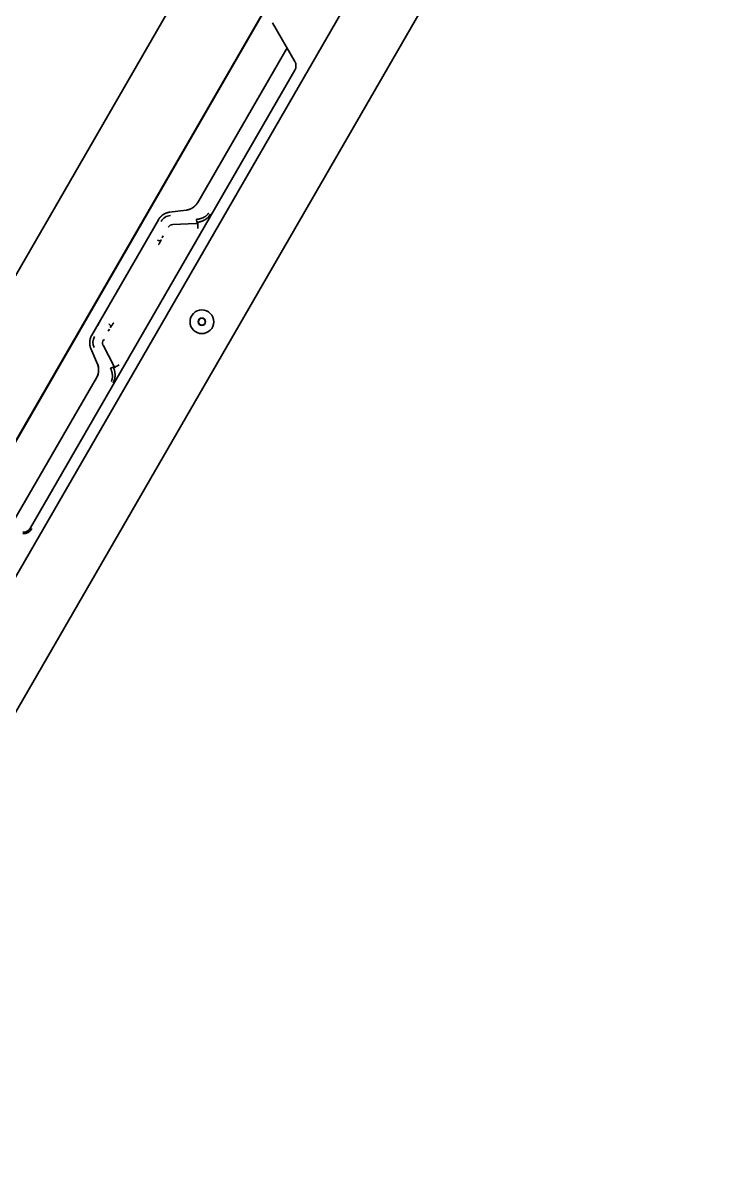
# Model space of a CAD drawing. Header units: inches. Extents: x 90 to 4162, y -443 to 3471.
# Drawn here: x 2072.8 to 2310.4, y -406.8 to -22.1 of the extents above; entities that cross this region are included whole.
import ezdxf

# ---------------------------------------------------------------- set-up
doc = ezdxf.new("R2010")
doc.units = ezdxf.units.IN
doc.layers.add('1', color=7, linetype='Continuous', true_color=0xffffff)
doc.layers.add('4', color=7, linetype='Continuous', true_color=0xffffff)

msp = doc.modelspace()

# ---------------------------------------------------------------- linework, layer by layer
at = {"layer": '1', "color": 7, "linetype": 'Continuous', "lineweight": 35}
for p, q in [((1982.35, -406.79), (2310.42, 161.43)), ((2253.58, 108.61), (1962.56, -395.44)), ((1990.8, -245.04), (2167.75, 61.45)), ((2191.06, 45.83), (2015.98, -257.43)), ((2190.7, 45.46), (2016.11, -256.93))]:
    msp.add_line(p, q, dxfattribs=at)
for radius in [4, 1.25, 1.15]:
    msp.add_circle((2133.1, -122.88), radius, dxfattribs=at)
at = {"layer": '4', "color": 7, "linetype": 'Continuous', "lineweight": 35}
for p, q in [((2164.4, -35.15), (2156.9, -22.15)), ((2161.78, -30.6), (2131.73, -82.65)), ((2075.37, -192.35), (2164.4, -38.15)), ((2127.85, -85.26), (2122.23, -85.96)), ((2122.31, -85.96), (2122.23, -85.96)), ((2127.92, -85.25), (2127.85, -85.26)), ((2131.4, -89.38), (2131.32, -88.38)), ((2118.45, -88.49), (2095.99, -127.38)), ((2123.28, -90.13), (2131.1, -89.75)), ((2103.41, -137.71), (2099.83, -130.75)), ((2095.7, -131.92), (2097.9, -137.14)), ((2095.7, -131.92), (2095.73, -131.99)), ((2097.9, -137.14), (2097.93, -137.2)), ((2103.24, -138.16), (2102.33, -138.58)), ((2097.58, -141.81), (2067.53, -193.85))]:
    msp.add_line(p, q, dxfattribs=at)
for centre, start, end in [((2123.45, -92.05), 95, 150), ((2101.57, -129.94), 150, 205)]:
    msp.add_arc(centre, 1.97, start, end, dxfattribs=at)
for centre, major_axis, ratio, start_param, end_param in [((2161.8, -36.65), (-3, 0), 0.999188, 2.618346, 3.66484), ((2122.83, -91.06), (-2.15, 3.38), 0.999226, 5.803537, 6.762834), ((2116.53, -91.9), (-0.5, -0.866), 0.034921, 0.698132, 1.570796), ((2132.08, -89.65), (1.22, 0.11), 0.028594, 3.76505, 4.517813), ((2132.02, -91.69), (-0.16, 1.99), 0.14345, 0.035272, 1.471755), ((2118.5, -94.78), (0.884, -0.468), 0.722086, 4.686058, 6.232717), ((2117.54, -96.31), (-0.75, -1.3), 0.058201, 2.377941, 2.443461), ((2120.11, -93.97), (-0.5, -0.866), 0.034921, 4.712389, 5.585054), ((2097.99, -124.01), (-0.5, -0.866), 0.034921, 1.570796, 2.443461), ((2101.57, -126.08), (-0.5, -0.866), 0.034921, 3.839724, 4.712389), ((2102.31, -122.69), (0.75, 1.3), 0.058201, 3.839725, 3.905244), ((2101.46, -124.28), (0.847, -0.531), 0.722086, 0.050469, 1.597127), ((2100.41, -129.89), (-4, 0.17), 0.999226, 5.803537, 6.762834), ((2101.66, -129.94), (-1.75, 0.97), 0.027445, 5.639402, 6.246413), ((2103.81, -138.61), (0.52, -1.11), 0.028594, 1.765373, 2.518135), ((2105.55, -137.54), (-1.81, -0.85), 0.14345, 4.81143, 6.247914), ((2072.77, -190.85), (1.5, -2.6), 0.999188, 5.759938, 6.806432), ((2072.78, -190.86), (-1.75, 3.03), 0.999188, 2.618346, 3.66484)]:
    msp.add_ellipse(centre, major_axis=major_axis, ratio=ratio, start_param=start_param, end_param=end_param, dxfattribs=at)
for points, knots in [([(2131.73, -82.65), (2131.73, -82.66), (2131.72, -82.67), (2131.71, -82.69), (2131.7, -82.71), (2131.68, -82.73), (2131.67, -82.75), (2131.66, -82.77), (2131.64, -82.8), (2131.63, -82.82), (2131.62, -82.84), (2131.6, -82.86), (2131.59, -82.88), (2131.58, -82.9), (2131.56, -82.92), (2131.55, -82.94), (2131.54, -82.96), (2131.52, -82.98), (2131.51, -83), (2131.5, -83.02), (2131.48, -83.04), (2131.47, -83.06), (2131.45, -83.08), (2131.44, -83.1), (2131.42, -83.12), (2131.41, -83.14), (2131.39, -83.16), (2131.38, -83.18), (2131.36, -83.2), (2131.35, -83.22), (2131.33, -83.24), (2131.32, -83.26), (2131.3, -83.28), (2131.29, -83.3), (2131.27, -83.32), (2131.26, -83.34), (2131.24, -83.36), (2131.23, -83.38), (2131.21, -83.4), (2131.19, -83.42), (2131.18, -83.44), (2131.16, -83.46), (2131.15, -83.47), (2131.13, -83.49), (2131.11, -83.51), (2131.1, -83.53), (2131.08, -83.55), (2131.06, -83.57), (2131.05, -83.59), (2131.03, -83.6), (2131.01, -83.62), (2130.99, -83.64), (2130.98, -83.66), (2130.96, -83.68), (2130.94, -83.7), (2130.92, -83.71), (2130.91, -83.73), (2130.89, -83.75), (2130.87, -83.77), (2130.85, -83.79), (2130.84, -83.8), (2130.82, -83.82), (2130.8, -83.84), (2130.78, -83.86), (2130.76, -83.87), (2130.74, -83.89), (2130.73, -83.91), (2130.71, -83.92), (2130.69, -83.94), (2130.67, -83.96), (2130.65, -83.98), (2130.63, -83.99), (2130.61, -84.01), (2130.59, -84.03), (2130.58, -84.04), (2130.56, -84.06), (2130.54, -84.08), (2130.52, -84.09), (2130.5, -84.11), (2130.48, -84.12), (2130.46, -84.14), (2130.44, -84.16), (2130.42, -84.17), (2130.4, -84.19), (2130.38, -84.2), (2130.36, -84.22), (2130.34, -84.23), (2130.32, -84.25), (2130.3, -84.26), (2130.28, -84.28), (2130.26, -84.3), (2130.24, -84.31), (2130.22, -84.32), (2130.19, -84.34), (2130.17, -84.35), (2130.15, -84.37), (2130.13, -84.38), (2130.1, -84.4), (2130.06, -84.43), (2130.02, -84.46), (2129.97, -84.49), (2129.92, -84.52), (2129.88, -84.55), (2129.83, -84.58), (2129.78, -84.61), (2129.73, -84.64), (2129.68, -84.66), (2129.63, -84.69), (2129.58, -84.72), (2129.53, -84.75), (2129.47, -84.77), (2129.42, -84.8), (2129.37, -84.82), (2129.32, -84.85), (2129.26, -84.87), (2129.21, -84.89), (2129.15, -84.92), (2129.1, -84.94), (2129.04, -84.96), (2128.99, -84.98), (2128.93, -85), (2128.87, -85.02), (2128.82, -85.04), (2128.76, -85.06), (2128.7, -85.08), (2128.64, -85.1), (2128.59, -85.11), (2128.53, -85.13), (2128.47, -85.15), (2128.41, -85.16), (2128.35, -85.18), (2128.29, -85.19), (2128.23, -85.2), (2128.17, -85.21), (2128.11, -85.22), (2128.04, -85.24), (2127.98, -85.25), (2127.94, -85.25), (2127.92, -85.25)], [0, 0, 0, 0, 0.003864, 0.007731, 0.011602, 0.015475, 0.019353, 0.023234, 0.02712, 0.03101, 0.034906, 0.038806, 0.042712, 0.046623, 0.050541, 0.054465, 0.058395, 0.062333, 0.066277, 0.070229, 0.074188, 0.078155, 0.082131, 0.086115, 0.090107, 0.094109, 0.09812, 0.10214, 0.106171, 0.110211, 0.114261, 0.118322, 0.122394, 0.126477, 0.130571, 0.134676, 0.138794, 0.142923, 0.147065, 0.151219, 0.155385, 0.159565, 0.163758, 0.167964, 0.172184, 0.176417, 0.180665, 0.184927, 0.189204, 0.193495, 0.197801, 0.202122, 0.206459, 0.210811, 0.215179, 0.219562, 0.223962, 0.228379, 0.232811, 0.237261, 0.241727, 0.246211, 0.250712, 0.25523, 0.259766, 0.26432, 0.268892, 0.273482, 0.27809, 0.282717, 0.287363, 0.292027, 0.296711, 0.301413, 0.306135, 0.310877, 0.315638, 0.320419, 0.32522, 0.330041, 0.334883, 0.339745, 0.344627, 0.34953, 0.354454, 0.359399, 0.364366, 0.369353, 0.374362, 0.379392, 0.384444, 0.389518, 0.394614, 0.399732, 0.404872, 0.410034, 0.415219, 0.420426, 0.431876, 0.443469, 0.455209, 0.467096, 0.479131, 0.491315, 0.503649, 0.516135, 0.528772, 0.541563, 0.554508, 0.567608, 0.580863, 0.594275, 0.607845, 0.621572, 0.635458, 0.649503, 0.663709, 0.678075, 0.692603, 0.707293, 0.722145, 0.737161, 0.75234, 0.767683, 0.783192, 0.798865, 0.814704, 0.83071, 0.846882, 0.863221, 0.879728, 0.896403, 0.913246, 0.930258, 0.947439, 0.964789, 0.982309, 1, 1, 1, 1]), ([(2122.31, -85.96), (2122.3, -85.96), (2122.27, -85.96), (2122.24, -85.96), (2122.2, -85.97), (2122.17, -85.97), (2122.13, -85.98), (2122.1, -85.98), (2122.06, -85.99), (2122.03, -85.99), (2121.99, -86), (2121.96, -86.01), (2121.92, -86.01), (2121.89, -86.02), (2121.86, -86.03), (2121.82, -86.03), (2121.79, -86.04), (2121.75, -86.05), (2121.72, -86.06), (2121.69, -86.06), (2121.65, -86.07), (2121.62, -86.08), (2121.59, -86.09), (2121.55, -86.1), (2121.52, -86.11), (2121.48, -86.12), (2121.45, -86.13), (2121.42, -86.14), (2121.39, -86.15), (2121.35, -86.16), (2121.32, -86.17), (2121.29, -86.18), (2121.25, -86.19), (2121.22, -86.2), (2121.19, -86.21), (2121.16, -86.22), (2121.13, -86.23), (2121.09, -86.25), (2121.06, -86.26), (2121.03, -86.27), (2121, -86.28), (2120.97, -86.3), (2120.93, -86.31), (2120.9, -86.32), (2120.87, -86.33), (2120.84, -86.35), (2120.81, -86.36), (2120.78, -86.38), (2120.75, -86.39), (2120.72, -86.4), (2120.69, -86.42), (2120.66, -86.43), (2120.63, -86.45), (2120.6, -86.46), (2120.57, -86.48), (2120.54, -86.49), (2120.51, -86.51), (2120.48, -86.52), (2120.45, -86.54), (2120.42, -86.56), (2120.39, -86.57), (2120.36, -86.59), (2120.33, -86.61), (2120.3, -86.62), (2120.27, -86.64), (2120.25, -86.66), (2120.22, -86.67), (2120.19, -86.69), (2120.16, -86.71), (2120.13, -86.73), (2120.11, -86.74), (2120.08, -86.76), (2120.05, -86.78), (2120.02, -86.8), (2120, -86.82), (2119.97, -86.84), (2119.94, -86.86), (2119.92, -86.87), (2119.89, -86.89), (2119.86, -86.91), (2119.84, -86.93), (2119.81, -86.95), (2119.78, -86.97), (2119.76, -86.99), (2119.73, -87.01), (2119.71, -87.03), (2119.68, -87.05), (2119.66, -87.07), (2119.63, -87.09), (2119.61, -87.11), (2119.58, -87.13), (2119.56, -87.15), (2119.53, -87.18), (2119.51, -87.2), (2119.48, -87.22), (2119.46, -87.24), (2119.44, -87.26), (2119.41, -87.28), (2119.39, -87.3), (2119.37, -87.33), (2119.34, -87.35), (2119.32, -87.37), (2119.3, -87.39), (2119.28, -87.42), (2119.25, -87.44), (2119.23, -87.46), (2119.21, -87.48), (2119.19, -87.51), (2119.17, -87.53), (2119.14, -87.55), (2119.12, -87.58), (2119.1, -87.6), (2119.08, -87.62), (2119.06, -87.64), (2119.04, -87.67), (2119.02, -87.69), (2119, -87.72), (2118.98, -87.74), (2118.96, -87.76), (2118.94, -87.79), (2118.92, -87.81), (2118.9, -87.84), (2118.88, -87.86), (2118.86, -87.88), (2118.84, -87.91), (2118.82, -87.93), (2118.8, -87.96), (2118.78, -87.98), (2118.77, -88.01), (2118.75, -88.03), (2118.73, -88.06), (2118.71, -88.08), (2118.69, -88.11), (2118.68, -88.13), (2118.66, -88.16), (2118.64, -88.18), (2118.62, -88.21), (2118.61, -88.23), (2118.59, -88.26), (2118.58, -88.28), (2118.56, -88.31), (2118.54, -88.33), (2118.53, -88.36), (2118.51, -88.39), (2118.5, -88.41), (2118.48, -88.44), (2118.46, -88.46), (2118.45, -88.48), (2118.45, -88.49)], [0, 0, 0, 0, 0.008172, 0.016323, 0.024452, 0.03256, 0.040646, 0.04871, 0.056753, 0.064775, 0.072776, 0.080755, 0.088713, 0.09665, 0.104566, 0.112461, 0.120335, 0.128188, 0.13602, 0.143831, 0.151622, 0.159392, 0.167141, 0.17487, 0.182579, 0.190267, 0.197934, 0.205582, 0.213209, 0.220816, 0.228403, 0.23597, 0.243517, 0.251044, 0.258551, 0.266038, 0.273506, 0.280954, 0.288383, 0.295792, 0.303181, 0.310552, 0.317903, 0.325235, 0.332547, 0.339841, 0.347116, 0.354371, 0.361608, 0.368826, 0.376026, 0.383207, 0.390369, 0.397513, 0.404638, 0.411746, 0.418835, 0.425905, 0.432958, 0.439993, 0.44701, 0.454009, 0.46099, 0.467954, 0.4749, 0.481829, 0.48874, 0.495634, 0.502511, 0.509371, 0.516213, 0.523039, 0.529848, 0.53664, 0.543415, 0.550174, 0.556916, 0.563642, 0.570352, 0.577045, 0.583722, 0.590383, 0.597028, 0.603658, 0.610272, 0.61687, 0.623452, 0.630019, 0.636571, 0.643107, 0.649629, 0.656135, 0.662627, 0.669103, 0.675565, 0.682012, 0.688445, 0.694863, 0.701267, 0.707657, 0.714033, 0.720395, 0.726743, 0.733077, 0.739398, 0.745705, 0.751999, 0.758279, 0.764546, 0.770801, 0.777042, 0.78327, 0.789486, 0.795689, 0.80188, 0.808058, 0.814224, 0.820378, 0.82652, 0.83265, 0.838769, 0.844875, 0.850971, 0.857055, 0.863127, 0.869189, 0.87524, 0.881279, 0.887308, 0.893327, 0.899335, 0.905332, 0.91132, 0.917297, 0.923265, 0.929222, 0.93517, 0.941109, 0.947038, 0.952958, 0.958869, 0.96477, 0.970663, 0.976547, 0.982423, 0.98829, 0.994149, 1, 1, 1, 1]), ([(2135.91, -86.67), (2135.91, -86.68), (2135.9, -86.69), (2135.89, -86.72), (2135.87, -86.75), (2135.86, -86.77), (2135.85, -86.8), (2135.83, -86.82), (2135.82, -86.85), (2135.8, -86.88), (2135.79, -86.9), (2135.77, -86.93), (2135.76, -86.95), (2135.74, -86.98), (2135.73, -87.01), (2135.71, -87.03), (2135.69, -87.06), (2135.67, -87.08), (2135.66, -87.11), (2135.64, -87.14), (2135.62, -87.16), (2135.6, -87.19), (2135.59, -87.21), (2135.57, -87.24), (2135.55, -87.26), (2135.53, -87.29), (2135.51, -87.32), (2135.49, -87.34), (2135.47, -87.37), (2135.45, -87.39), (2135.43, -87.42), (2135.41, -87.44), (2135.39, -87.47), (2135.36, -87.49), (2135.34, -87.52), (2135.32, -87.55), (2135.3, -87.57), (2135.27, -87.6), (2135.25, -87.62), (2135.23, -87.65), (2135.2, -87.67), (2135.18, -87.7), (2135.16, -87.72), (2135.13, -87.74), (2135.11, -87.77), (2135.08, -87.79), (2135.06, -87.82), (2135.03, -87.84), (2135, -87.87), (2134.98, -87.89), (2134.95, -87.92), (2134.92, -87.94), (2134.9, -87.96), (2134.87, -87.99), (2134.84, -88.01), (2134.81, -88.03), (2134.78, -88.06), (2134.76, -88.08), (2134.73, -88.1), (2134.7, -88.13), (2134.67, -88.15), (2134.64, -88.17), (2134.61, -88.2), (2134.58, -88.22), (2134.55, -88.24), (2134.52, -88.26), (2134.48, -88.29), (2134.45, -88.31), (2134.42, -88.33), (2134.39, -88.35), (2134.36, -88.37), (2134.32, -88.4), (2134.29, -88.42), (2134.26, -88.44), (2134.22, -88.46), (2134.19, -88.48), (2134.15, -88.5), (2134.12, -88.52), (2134.08, -88.55), (2134.04, -88.57), (2133.99, -88.59), (2133.95, -88.62), (2133.91, -88.64), (2133.87, -88.66), (2133.82, -88.69), (2133.77, -88.71), (2133.73, -88.73), (2133.68, -88.76), (2133.63, -88.78), (2133.58, -88.8), (2133.53, -88.82), (2133.48, -88.85), (2133.43, -88.87), (2133.37, -88.89), (2133.32, -88.91), (2133.26, -88.94), (2133.21, -88.96), (2133.15, -88.98), (2133.09, -89), (2133.03, -89.02), (2132.97, -89.04), (2132.91, -89.06), (2132.85, -89.08), (2132.79, -89.1), (2132.72, -89.12), (2132.66, -89.14), (2132.59, -89.16), (2132.52, -89.18), (2132.46, -89.2), (2132.39, -89.21), (2132.32, -89.23), (2132.25, -89.25), (2132.17, -89.26), (2132.1, -89.28), (2132.03, -89.29), (2131.95, -89.3), (2131.88, -89.32), (2131.8, -89.33), (2131.72, -89.34), (2131.64, -89.35), (2131.56, -89.36), (2131.48, -89.37), (2131.43, -89.37), (2131.4, -89.38)], [0, 0, 0, 0, 0.005255, 0.010533, 0.015836, 0.021162, 0.026513, 0.031888, 0.037287, 0.042711, 0.04816, 0.053634, 0.059133, 0.064657, 0.070206, 0.075781, 0.081381, 0.087008, 0.09266, 0.098337, 0.104041, 0.109772, 0.115528, 0.121311, 0.127121, 0.132957, 0.13882, 0.14471, 0.150627, 0.156571, 0.162543, 0.168542, 0.174568, 0.180622, 0.186703, 0.192812, 0.198949, 0.205114, 0.211307, 0.217529, 0.223778, 0.230056, 0.236362, 0.242697, 0.24906, 0.255452, 0.261873, 0.268323, 0.274802, 0.28131, 0.287846, 0.294413, 0.301008, 0.307633, 0.314287, 0.320971, 0.327684, 0.334427, 0.3412, 0.348002, 0.354834, 0.361697, 0.368589, 0.375512, 0.382464, 0.389447, 0.396461, 0.403504, 0.410578, 0.417683, 0.424818, 0.431984, 0.43918, 0.446407, 0.453665, 0.460954, 0.468274, 0.476439, 0.484753, 0.493217, 0.501832, 0.510596, 0.519511, 0.528576, 0.537792, 0.547158, 0.556674, 0.566341, 0.576159, 0.586128, 0.596247, 0.606518, 0.616939, 0.627511, 0.638235, 0.649109, 0.660135, 0.671312, 0.68264, 0.69412, 0.705751, 0.717533, 0.729467, 0.741553, 0.753789, 0.766178, 0.778718, 0.79141, 0.804253, 0.817248, 0.830395, 0.843693, 0.857144, 0.870746, 0.8845, 0.898405, 0.912463, 0.926673, 0.941034, 0.955548, 0.970213, 0.985031, 1, 1, 1, 1]), ([(2119.37, -95.28), (2119.36, -95.28), (2119.36, -95.29), (2119.35, -95.31), (2119.34, -95.32), (2119.33, -95.34), (2119.32, -95.36), (2119.31, -95.38), (2119.3, -95.39), (2119.29, -95.41), (2119.29, -95.43), (2119.28, -95.45), (2119.27, -95.46), (2119.26, -95.48), (2119.25, -95.5), (2119.24, -95.52), (2119.23, -95.54), (2119.22, -95.56), (2119.21, -95.58), (2119.2, -95.59), (2119.19, -95.61), (2119.18, -95.63), (2119.17, -95.65), (2119.16, -95.67), (2119.15, -95.69), (2119.15, -95.71), (2119.14, -95.73), (2119.13, -95.75), (2119.12, -95.77), (2119.11, -95.79), (2119.1, -95.81), (2119.09, -95.83), (2119.08, -95.85), (2119.06, -95.88), (2119.05, -95.9), (2119.04, -95.92), (2119.03, -95.94), (2119.02, -95.96), (2119.01, -95.98), (2119, -96), (2118.99, -96.03), (2118.98, -96.06), (2118.95, -96.1), (2118.93, -96.15), (2118.9, -96.2), (2118.88, -96.25), (2118.85, -96.31), (2118.82, -96.36), (2118.8, -96.41), (2118.77, -96.46), (2118.74, -96.52), (2118.71, -96.57), (2118.68, -96.62), (2118.66, -96.67), (2118.63, -96.72), (2118.6, -96.78), (2118.57, -96.83), (2118.55, -96.86), (2118.54, -96.88)], [0, 0, 0, 0, 0.011809, 0.023641, 0.035496, 0.047376, 0.059281, 0.071214, 0.083174, 0.095162, 0.107181, 0.11923, 0.13131, 0.143423, 0.15557, 0.167752, 0.179968, 0.192222, 0.204512, 0.216841, 0.229209, 0.241617, 0.254066, 0.266556, 0.27909, 0.291667, 0.304288, 0.316955, 0.329668, 0.342428, 0.355235, 0.368091, 0.380996, 0.393952, 0.406959, 0.420017, 0.433128, 0.446292, 0.45951, 0.472782, 0.48611, 0.499495, 0.530575, 0.561639, 0.592696, 0.623755, 0.654827, 0.685919, 0.717042, 0.748203, 0.779414, 0.810681, 0.842016, 0.873426, 0.904921, 0.936509, 0.968199, 1, 1, 1, 1]), ([(2103.31, -123.26), (2103.3, -123.27), (2103.29, -123.29), (2103.27, -123.32), (2103.26, -123.35), (2103.24, -123.37), (2103.23, -123.4), (2103.21, -123.43), (2103.19, -123.45), (2103.18, -123.48), (2103.16, -123.51), (2103.15, -123.53), (2103.13, -123.56), (2103.11, -123.58), (2103.1, -123.61), (2103.08, -123.64), (2103.07, -123.66), (2103.05, -123.69), (2103.04, -123.71), (2103.02, -123.74), (2103, -123.76), (2102.99, -123.79), (2102.97, -123.81), (2102.96, -123.84), (2102.94, -123.86), (2102.93, -123.88), (2102.91, -123.91), (2102.89, -123.93), (2102.88, -123.96), (2102.86, -123.98), (2102.85, -124), (2102.83, -124.03), (2102.82, -124.05), (2102.8, -124.07), (2102.79, -124.09), (2102.77, -124.12), (2102.76, -124.14), (2102.74, -124.16), (2102.73, -124.18), (2102.71, -124.21), (2102.7, -124.23), (2102.68, -124.25), (2102.67, -124.27), (2102.65, -124.29), (2102.64, -124.32), (2102.62, -124.34), (2102.61, -124.36), (2102.59, -124.38), (2102.58, -124.4), (2102.56, -124.42), (2102.55, -124.44), (2102.54, -124.46), (2102.52, -124.48), (2102.51, -124.51), (2102.5, -124.53), (2102.48, -124.55), (2102.47, -124.57), (2102.45, -124.59), (2102.44, -124.61), (2102.43, -124.63), (2102.42, -124.65), (2102.4, -124.67), (2102.39, -124.69), (2102.38, -124.71), (2102.36, -124.73), (2102.35, -124.75), (2102.34, -124.77), (2102.33, -124.78), (2102.33, -124.78)], [0, 0, 0, 0, 0.016714, 0.033356, 0.049926, 0.066425, 0.082854, 0.099215, 0.115509, 0.131735, 0.147897, 0.163993, 0.180026, 0.195997, 0.211906, 0.227756, 0.243546, 0.259278, 0.274953, 0.290573, 0.306138, 0.321649, 0.337109, 0.352517, 0.367876, 0.383186, 0.398449, 0.413666, 0.428838, 0.443966, 0.459052, 0.474098, 0.489103, 0.50407, 0.519, 0.533894, 0.548754, 0.563581, 0.578376, 0.593141, 0.607877, 0.622586, 0.637268, 0.651925, 0.666559, 0.681172, 0.695763, 0.710336, 0.72489, 0.739429, 0.753953, 0.768463, 0.782962, 0.797449, 0.811928, 0.8264, 0.840865, 0.855326, 0.869783, 0.884239, 0.898695, 0.913152, 0.927611, 0.942075, 0.956544, 0.97102, 0.985505, 1, 1, 1, 1]), ([(2095.99, -127.38), (2095.99, -127.39), (2095.98, -127.41), (2095.96, -127.44), (2095.95, -127.46), (2095.93, -127.49), (2095.92, -127.52), (2095.91, -127.54), (2095.89, -127.57), (2095.88, -127.6), (2095.86, -127.62), (2095.85, -127.65), (2095.84, -127.68), (2095.82, -127.7), (2095.81, -127.73), (2095.8, -127.76), (2095.78, -127.79), (2095.77, -127.82), (2095.76, -127.84), (2095.75, -127.87), (2095.73, -127.9), (2095.72, -127.93), (2095.71, -127.96), (2095.7, -127.98), (2095.69, -128.01), (2095.67, -128.04), (2095.66, -128.07), (2095.65, -128.1), (2095.64, -128.13), (2095.63, -128.16), (2095.62, -128.19), (2095.61, -128.22), (2095.6, -128.25), (2095.59, -128.27), (2095.58, -128.3), (2095.57, -128.33), (2095.56, -128.36), (2095.55, -128.39), (2095.54, -128.42), (2095.53, -128.45), (2095.52, -128.48), (2095.51, -128.51), (2095.5, -128.54), (2095.49, -128.58), (2095.48, -128.61), (2095.48, -128.64), (2095.47, -128.67), (2095.46, -128.7), (2095.45, -128.73), (2095.45, -128.76), (2095.44, -128.79), (2095.43, -128.82), (2095.42, -128.85), (2095.42, -128.88), (2095.41, -128.92), (2095.4, -128.95), (2095.4, -128.98), (2095.39, -129.01), (2095.39, -129.04), (2095.38, -129.07), (2095.37, -129.11), (2095.37, -129.14), (2095.36, -129.17), (2095.36, -129.2), (2095.35, -129.23), (2095.35, -129.27), (2095.35, -129.3), (2095.34, -129.33), (2095.34, -129.36), (2095.33, -129.4), (2095.33, -129.43), (2095.33, -129.46), (2095.32, -129.49), (2095.32, -129.53), (2095.32, -129.56), (2095.32, -129.59), (2095.31, -129.62), (2095.31, -129.66), (2095.31, -129.69), (2095.31, -129.72), (2095.31, -129.76), (2095.31, -129.79), (2095.31, -129.82), (2095.3, -129.86), (2095.3, -129.89), (2095.3, -129.92), (2095.3, -129.96), (2095.3, -129.99), (2095.3, -130.02), (2095.3, -130.06), (2095.31, -130.09), (2095.31, -130.12), (2095.31, -130.16), (2095.31, -130.19), (2095.31, -130.22), (2095.31, -130.26), (2095.31, -130.29), (2095.32, -130.32), (2095.32, -130.36), (2095.32, -130.39), (2095.32, -130.42), (2095.33, -130.46), (2095.33, -130.49), (2095.34, -130.53), (2095.34, -130.56), (2095.34, -130.59), (2095.35, -130.63), (2095.35, -130.66), (2095.36, -130.69), (2095.36, -130.73), (2095.37, -130.76), (2095.37, -130.8), (2095.38, -130.83), (2095.38, -130.86), (2095.39, -130.9), (2095.4, -130.93), (2095.4, -130.96), (2095.41, -131), (2095.42, -131.03), (2095.42, -131.06), (2095.43, -131.1), (2095.44, -131.13), (2095.45, -131.17), (2095.46, -131.2), (2095.47, -131.23), (2095.47, -131.27), (2095.48, -131.3), (2095.49, -131.33), (2095.5, -131.37), (2095.51, -131.4), (2095.52, -131.43), (2095.53, -131.47), (2095.54, -131.5), (2095.55, -131.53), (2095.56, -131.57), (2095.58, -131.6), (2095.59, -131.63), (2095.6, -131.66), (2095.61, -131.7), (2095.62, -131.73), (2095.63, -131.76), (2095.65, -131.8), (2095.66, -131.83), (2095.67, -131.86), (2095.69, -131.89), (2095.7, -131.93), (2095.71, -131.96), (2095.72, -131.98), (2095.73, -131.99)], [0, 0, 0, 0, 0.005851, 0.01171, 0.017577, 0.023453, 0.029337, 0.03523, 0.041131, 0.047042, 0.052962, 0.058891, 0.06483, 0.070778, 0.076735, 0.082703, 0.08868, 0.094668, 0.100665, 0.106673, 0.112692, 0.118721, 0.12476, 0.130811, 0.136873, 0.142945, 0.149029, 0.155125, 0.161231, 0.16735, 0.17348, 0.179622, 0.185776, 0.191942, 0.19812, 0.204311, 0.210514, 0.21673, 0.222958, 0.229199, 0.235454, 0.241721, 0.248001, 0.254295, 0.260602, 0.266923, 0.273257, 0.279605, 0.285967, 0.292343, 0.298733, 0.305137, 0.311555, 0.317988, 0.324435, 0.330897, 0.337373, 0.343865, 0.350371, 0.356893, 0.363429, 0.369981, 0.376548, 0.38313, 0.389728, 0.396342, 0.402972, 0.409617, 0.416278, 0.422955, 0.429648, 0.436358, 0.443084, 0.449826, 0.456585, 0.46336, 0.470152, 0.476961, 0.483787, 0.490629, 0.497489, 0.504366, 0.51126, 0.518171, 0.5251, 0.532046, 0.53901, 0.545991, 0.55299, 0.560007, 0.567042, 0.574095, 0.581165, 0.588254, 0.595362, 0.602487, 0.609631, 0.616793, 0.623974, 0.631174, 0.638392, 0.645629, 0.652884, 0.660159, 0.667453, 0.674765, 0.682097, 0.689448, 0.696819, 0.704208, 0.711617, 0.719046, 0.726494, 0.733962, 0.741449, 0.748956, 0.756483, 0.76403, 0.771597, 0.779184, 0.786791, 0.794418, 0.802066, 0.809733, 0.817421, 0.82513, 0.832859, 0.840608, 0.848378, 0.856169, 0.86398, 0.871812, 0.879665, 0.887539, 0.895434, 0.90335, 0.911287, 0.919245, 0.927224, 0.935225, 0.943247, 0.95129, 0.959354, 0.96744, 0.975548, 0.983677, 0.991828, 1, 1, 1, 1]), ([(2097.93, -137.2), (2097.93, -137.21), (2097.94, -137.24), (2097.95, -137.27), (2097.96, -137.3), (2097.98, -137.33), (2097.99, -137.36), (2098, -137.39), (2098.01, -137.42), (2098.02, -137.45), (2098.03, -137.48), (2098.04, -137.52), (2098.05, -137.55), (2098.06, -137.58), (2098.07, -137.61), (2098.08, -137.64), (2098.09, -137.67), (2098.1, -137.7), (2098.11, -137.74), (2098.12, -137.77), (2098.13, -137.8), (2098.13, -137.83), (2098.14, -137.86), (2098.15, -137.89), (2098.16, -137.92), (2098.16, -137.96), (2098.17, -137.99), (2098.18, -138.02), (2098.19, -138.05), (2098.19, -138.08), (2098.2, -138.11), (2098.2, -138.15), (2098.21, -138.18), (2098.22, -138.21), (2098.22, -138.24), (2098.23, -138.27), (2098.23, -138.3), (2098.24, -138.33), (2098.24, -138.37), (2098.25, -138.4), (2098.25, -138.43), (2098.25, -138.46), (2098.26, -138.49), (2098.26, -138.52), (2098.27, -138.55), (2098.27, -138.58), (2098.27, -138.62), (2098.27, -138.65), (2098.28, -138.68), (2098.28, -138.71), (2098.28, -138.74), (2098.28, -138.77), (2098.29, -138.8), (2098.29, -138.83), (2098.29, -138.86), (2098.29, -138.89), (2098.29, -138.92), (2098.29, -138.96), (2098.29, -138.99), (2098.3, -139.02), (2098.3, -139.05), (2098.3, -139.08), (2098.3, -139.11), (2098.3, -139.14), (2098.3, -139.17), (2098.3, -139.2), (2098.3, -139.23), (2098.3, -139.26), (2098.29, -139.29), (2098.29, -139.32), (2098.29, -139.35), (2098.29, -139.38), (2098.29, -139.41), (2098.29, -139.44), (2098.29, -139.47), (2098.28, -139.5), (2098.28, -139.53), (2098.28, -139.58), (2098.27, -139.62), (2098.27, -139.67), (2098.26, -139.71), (2098.26, -139.76), (2098.25, -139.8), (2098.25, -139.85), (2098.24, -139.9), (2098.23, -139.94), (2098.23, -139.99), (2098.22, -140.03), (2098.21, -140.08), (2098.2, -140.12), (2098.19, -140.17), (2098.18, -140.21), (2098.18, -140.26), (2098.17, -140.3), (2098.16, -140.35), (2098.14, -140.39), (2098.13, -140.44), (2098.12, -140.48), (2098.11, -140.52), (2098.1, -140.57), (2098.09, -140.61), (2098.07, -140.65), (2098.06, -140.7), (2098.05, -140.74), (2098.03, -140.78), (2098.02, -140.83), (2098, -140.87), (2097.99, -140.91), (2097.97, -140.96), (2097.96, -141), (2097.94, -141.04), (2097.93, -141.08), (2097.91, -141.13), (2097.89, -141.17), (2097.87, -141.21), (2097.86, -141.25), (2097.84, -141.29), (2097.82, -141.33), (2097.8, -141.37), (2097.78, -141.41), (2097.76, -141.45), (2097.74, -141.49), (2097.72, -141.53), (2097.7, -141.57), (2097.68, -141.61), (2097.66, -141.65), (2097.64, -141.69), (2097.62, -141.73), (2097.6, -141.77), (2097.58, -141.8), (2097.58, -141.81)], [0, 0, 0, 0, 0.009454, 0.018859, 0.028216, 0.037525, 0.046785, 0.055998, 0.065162, 0.074278, 0.083346, 0.092366, 0.101338, 0.110263, 0.119139, 0.127968, 0.13675, 0.145483, 0.154169, 0.162808, 0.171399, 0.179943, 0.18844, 0.19689, 0.205292, 0.213647, 0.221956, 0.230217, 0.238432, 0.2466, 0.254721, 0.262796, 0.270824, 0.278806, 0.286741, 0.29463, 0.302473, 0.31027, 0.318021, 0.325726, 0.333385, 0.340999, 0.348567, 0.356089, 0.363566, 0.370998, 0.378385, 0.385726, 0.393023, 0.400274, 0.407481, 0.414643, 0.421761, 0.428834, 0.435863, 0.442848, 0.449789, 0.456686, 0.463539, 0.470348, 0.477114, 0.483837, 0.490516, 0.497152, 0.503745, 0.510296, 0.516804, 0.523269, 0.529692, 0.536073, 0.542412, 0.548709, 0.554965, 0.561179, 0.567351, 0.573483, 0.579574, 0.588988, 0.598328, 0.607596, 0.616792, 0.625916, 0.63497, 0.643953, 0.652868, 0.661715, 0.670494, 0.679207, 0.687854, 0.696437, 0.704956, 0.713412, 0.721807, 0.73014, 0.738414, 0.74663, 0.754787, 0.762889, 0.770934, 0.778926, 0.786864, 0.79475, 0.802586, 0.810372, 0.81811, 0.825801, 0.833446, 0.841047, 0.848605, 0.856121, 0.863597, 0.871034, 0.878434, 0.885798, 0.893127, 0.900424, 0.907689, 0.914924, 0.922131, 0.929311, 0.936466, 0.943597, 0.950707, 0.957796, 0.964867, 0.97192, 0.978959, 0.985984, 0.992997, 1, 1, 1, 1]), ([(2097.97, -137.13), (2098.08, -137.4), (2098.26, -138.06), (2098.37, -139.21), (2098.21, -140.35), (2097.91, -141.22), (2097.71, -141.62), (2097.6, -141.82)], [0, 0, 0, 0, 0.234884, 0.525858, 0.775604, 0.889527, 1, 1, 1, 1]), ([(2103.24, -138.16), (2103.24, -138.17), (2103.25, -138.19), (2103.27, -138.23), (2103.29, -138.27), (2103.3, -138.3), (2103.32, -138.34), (2103.33, -138.37), (2103.35, -138.41), (2103.36, -138.44), (2103.38, -138.48), (2103.39, -138.51), (2103.4, -138.55), (2103.42, -138.58), (2103.43, -138.62), (2103.44, -138.65), (2103.46, -138.69), (2103.47, -138.72), (2103.48, -138.75), (2103.49, -138.79), (2103.5, -138.82), (2103.51, -138.86), (2103.53, -138.89), (2103.54, -138.92), (2103.55, -138.96), (2103.56, -138.99), (2103.57, -139.02), (2103.58, -139.06), (2103.59, -139.09), (2103.6, -139.12), (2103.61, -139.15), (2103.62, -139.19), (2103.63, -139.22), (2103.63, -139.25), (2103.64, -139.28), (2103.65, -139.32), (2103.66, -139.35), (2103.67, -139.38), (2103.68, -139.41), (2103.68, -139.44), (2103.69, -139.47), (2103.7, -139.5), (2103.7, -139.54), (2103.71, -139.57), (2103.72, -139.6), (2103.72, -139.63), (2103.73, -139.66), (2103.74, -139.69), (2103.74, -139.72), (2103.75, -139.75), (2103.75, -139.78), (2103.76, -139.81), (2103.76, -139.84), (2103.77, -139.87), (2103.77, -139.89), (2103.78, -139.92), (2103.78, -139.95), (2103.79, -139.98), (2103.79, -140.01), (2103.8, -140.04), (2103.8, -140.07), (2103.8, -140.09), (2103.81, -140.12), (2103.81, -140.15), (2103.81, -140.18), (2103.82, -140.2), (2103.82, -140.23), (2103.82, -140.26), (2103.83, -140.28), (2103.83, -140.31), (2103.83, -140.34), (2103.83, -140.36), (2103.84, -140.39), (2103.84, -140.41), (2103.84, -140.44), (2103.84, -140.47), (2103.84, -140.49), (2103.84, -140.52), (2103.85, -140.54), (2103.85, -140.57), (2103.85, -140.59), (2103.85, -140.61), (2103.85, -140.64), (2103.85, -140.66), (2103.85, -140.69), (2103.85, -140.71), (2103.85, -140.73), (2103.86, -140.76), (2103.86, -140.78), (2103.86, -140.8), (2103.86, -140.83), (2103.86, -140.85), (2103.86, -140.87), (2103.86, -140.89), (2103.86, -140.91), (2103.86, -140.94), (2103.86, -140.96), (2103.86, -141), (2103.85, -141.05), (2103.85, -141.13), (2103.85, -141.2), (2103.84, -141.28), (2103.84, -141.35), (2103.83, -141.42), (2103.82, -141.49), (2103.81, -141.56), (2103.8, -141.63), (2103.79, -141.7), (2103.78, -141.77), (2103.77, -141.84), (2103.76, -141.9), (2103.75, -141.97), (2103.73, -142.04), (2103.72, -142.1), (2103.7, -142.16), (2103.68, -142.23), (2103.67, -142.29), (2103.65, -142.35), (2103.63, -142.41), (2103.61, -142.47), (2103.59, -142.53), (2103.57, -142.59), (2103.55, -142.65), (2103.52, -142.71), (2103.5, -142.76), (2103.48, -142.82), (2103.45, -142.87), (2103.43, -142.93), (2103.4, -142.98), (2103.38, -143.03), (2103.35, -143.08), (2103.32, -143.13), (2103.29, -143.18), (2103.27, -143.23), (2103.24, -143.28), (2103.21, -143.33), (2103.18, -143.37), (2103.16, -143.4), (2103.15, -143.42)], [0, 0, 0, 0, 0.00719, 0.014346, 0.021467, 0.028553, 0.035603, 0.04262, 0.049601, 0.056547, 0.063459, 0.070335, 0.077177, 0.083984, 0.090756, 0.097493, 0.104196, 0.110863, 0.117496, 0.124094, 0.130657, 0.137185, 0.143678, 0.150137, 0.156561, 0.16295, 0.169304, 0.175623, 0.181907, 0.188157, 0.194372, 0.200552, 0.206697, 0.212808, 0.218883, 0.224924, 0.23093, 0.236902, 0.242838, 0.24874, 0.254607, 0.260439, 0.266237, 0.272, 0.277728, 0.283421, 0.289079, 0.294703, 0.300292, 0.305846, 0.311366, 0.316851, 0.322301, 0.327716, 0.333097, 0.338443, 0.343754, 0.349031, 0.354273, 0.35948, 0.364653, 0.369791, 0.374894, 0.379963, 0.384997, 0.389996, 0.394961, 0.399891, 0.404786, 0.409647, 0.414473, 0.419265, 0.424022, 0.428744, 0.433432, 0.438085, 0.442704, 0.447288, 0.451838, 0.456353, 0.460833, 0.465279, 0.469691, 0.474068, 0.47841, 0.482718, 0.486992, 0.491231, 0.495435, 0.499606, 0.503741, 0.507843, 0.511909, 0.515942, 0.51994, 0.523904, 0.527833, 0.531728, 0.545426, 0.559015, 0.572496, 0.585869, 0.599135, 0.612294, 0.625347, 0.638294, 0.651136, 0.663872, 0.676504, 0.689031, 0.701456, 0.713777, 0.725995, 0.738112, 0.750127, 0.762041, 0.773855, 0.78557, 0.797185, 0.808702, 0.820121, 0.831443, 0.842669, 0.853799, 0.864833, 0.875774, 0.886621, 0.897375, 0.908037, 0.918608, 0.929089, 0.93948, 0.949783, 0.959998, 0.970126, 0.980169, 0.990126, 1, 1, 1, 1])]:
    msp.add_open_spline(points, degree=3, knots=knots, dxfattribs=at)
for points in [[(2131.32, -88.38), (2131.98, -88.32), (2133.21, -87.98), (2134.27, -87.43), (2135.07, -86.72), (2135.3, -86.31)], [(2102.54, -143.07), (2102.77, -142.66), (2102.99, -141.62), (2102.93, -140.43), (2102.61, -139.18), (2102.33, -138.58)]]:
    msp.add_open_spline(points, degree=2, dxfattribs=at)

doc.saveas('drawing.dxf')
